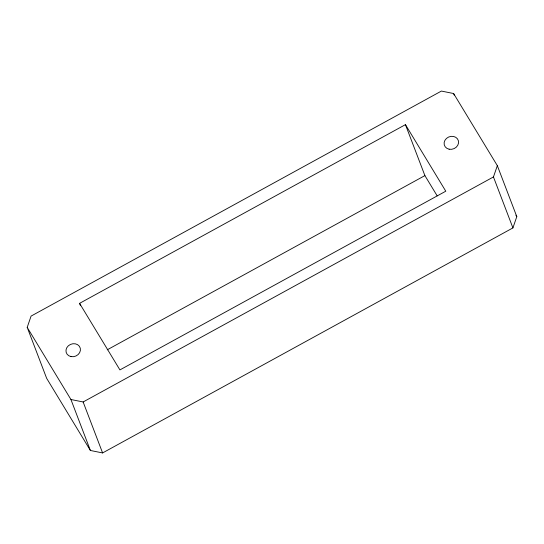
<?xml version="1.0" encoding="UTF-8"?>
<svg xmlns="http://www.w3.org/2000/svg" width="544" height="544" viewBox="0 0 544 544"><rect width="100%" height="100%" fill="white"/><g stroke="black" fill="none" stroke-linecap="round" stroke-linejoin="round"><path stroke-width="0.82" d="M27.2 327.372L31.083 316.091L441.402 91.066L453.608 93.527L497.338 165.662L516.8 216.628L512.917 227.909L102.598 452.934L90.392 450.473L46.662 378.338L27.2 327.372L70.931 399.514L90.392 450.473M512.917 227.909L493.456 176.943L497.338 165.662M79.58 303.348L405.436 124.644L445.781 191.202L119.925 369.906L79.58 303.348L80.478 305.701M107.222 349.819L424.898 175.603L405.436 124.644M70.931 399.514L83.137 401.968L493.456 176.943M515.923 215.179L516.8 216.628M424.898 175.603L437.179 195.86M453.608 93.527L454.213 95.091M83.137 401.968L102.598 452.934M71.006 356.592A7.364 6.399 -20.9 0 0 80.281 348.221A7.364 6.399 -20.9 0 0 68.32 345.814A7.364 6.399 -20.9 0 0 71.006 356.592M449.14 149.212A7.364 6.399 -20.9 0 0 458.415 140.842A7.364 6.399 -20.9 0 0 446.454 138.434A7.364 6.399 -20.9 0 0 449.14 149.212"/></g></svg>
